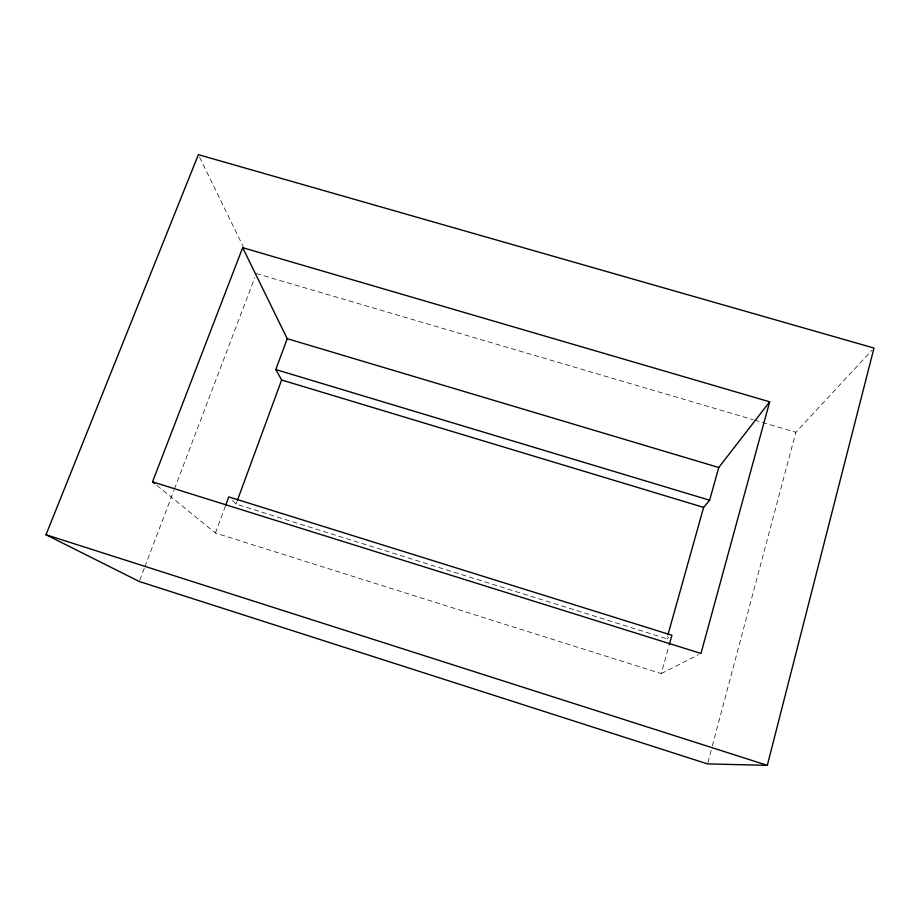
<?xml version="1.0" encoding="UTF-8"?>
<svg xmlns="http://www.w3.org/2000/svg" width="920" height="920" viewBox="0 0 920 920"><rect width="100%" height="100%" fill="white"/><g stroke="black" fill="none" stroke-linecap="round" stroke-linejoin="round"><path stroke-width="0.69" stroke-dasharray="4.6 3.45" d="M707.894 762.519L711.953 747.247M712.333 745.867L795.869 432.262L872.045 350.163M232.392 500.491L236.026 504.091L666.839 638.756L667.621 635.984M156.94 485.449L215.429 533.014L661.216 673.589L668.863 646.208M236.026 504.091L237.015 501.388M215.429 533.014L225.308 506.264M139.771 580.14L144.359 568.1M144.865 566.754L173.88 490.44M174.386 489.106L254.817 277.564M666.839 638.756L668.874 637.353M661.216 673.589L698.498 654.718M256.346 273.55L753.204 419.716M754.584 420.118L795.869 432.262M199.617 157.216L243.259 246.698"/><path stroke-width="1.38" d="M767.314 765.336L874 348.059L198.375 154.663L46 534.738L139.265 581.486L707.526 763.899L767.314 765.336L46 534.738M769.672 401.81L700.982 653.464L152.524 481.861L242.661 247.664L769.672 401.81L718.75 467.498L709.619 500.216L703.616 507.38L668 634.605M669.242 644.828L671.922 635.248L228.769 496.892L225.802 504.919M237.509 500.043L281.635 379.994L275.816 369.564L287.224 338.675L242.661 247.664M287.224 338.675L718.75 467.498M275.816 369.564L709.619 500.216M281.635 379.994L703.616 507.38M152.524 481.861L154.732 483.655"/></g></svg>
